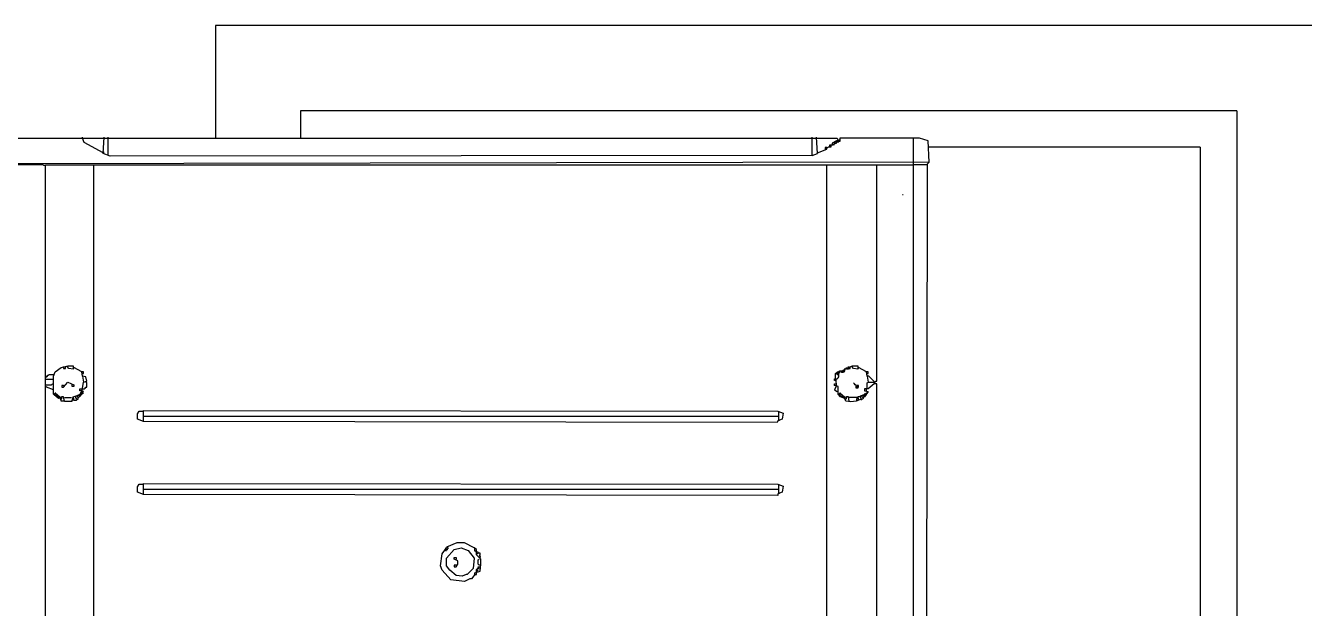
# Model space of a CAD drawing. Extents: x 3792242 to 5145247, y -1546315 to -1031918.
# Drawn here: x 4269132 to 4270183, y -1517743 to -1517264 of the extents above; entities that cross this region are included whole.
import ezdxf

# ---------------------------------------------------------------- set-up
doc = ezdxf.new("R2010")
doc.units = 0
doc.header["$MEASUREMENT"] = 0
for name, color, linetype in [('OKNÁ', 143, 'CONTINUOUS'), ('TENKÁ', 7, 'CONTINUOUS'), ('ZZ-chladenie', 133, 'CONTINUOUS')]:
    doc.layers.add(name, color=color, linetype=linetype)

msp = doc.modelspace()

# ---------------------------------------------------------------- linework, layer by layer
at = {"layer": 'OKNÁ'}
for q in [(4269874.144, -1517363.77), (4270097.714, -1518663.77)]:
    msp.add_line((4270097.714, -1517363.77), q, dxfattribs=at)
at = {"layer": 'TENKÁ'}
for p, q in [((4269287.714, -1517263.77), (4269287.714, -1517356.302)), ((4271037.714, -1517263.77), (4269287.714, -1517263.77)), ((4270127.714, -1517333.77), (4269357.714, -1517333.77)), ((4269357.714, -1517333.77), (4269357.714, -1517356.302)), ((4270127.714, -1517333.77), (4270127.714, -1518663.77))]:
    msp.add_line(p, q, dxfattribs=at)
at = {"layer": 'ZZ-chladenie', "color": 9}
for p, q in [((4269178.468, -1517356.302), (4269178.468, -1517355.597)), ((4269195.413, -1517369.012), (4269196.119, -1517355.597)), ((4269199.649, -1517370.424), (4269199.649, -1517355.597)), ((4269778.613, -1517370.424), (4269778.613, -1517355.597)), ((4269782.849, -1517369.012), (4269782.143, -1517355.597)), ((4269110.686, -1517356.302), (4269799.089, -1517356.302)), ((4269179.88, -1517359.833), (4269178.468, -1517356.302)), ((4269195.413, -1517368.305), (4269179.88, -1517359.833)), ((4269782.849, -1517368.305), (4269790.616, -1517365.481)), ((4269790.616, -1517364.069), (4269789.203, -1517364.069)), ((4269789.203, -1517364.069), (4269789.203, -1517365.481)), ((4269790.616, -1517364.069), (4269791.322, -1517364.069)), ((4269790.616, -1517365.481), (4269790.616, -1517364.069)), ((4269791.322, -1517364.069), (4269792.028, -1517363.363)), ((4269792.028, -1517363.363), (4269792.734, -1517363.363)), ((4269795.558, -1517361.951), (4269792.734, -1517361.951)), ((4269792.734, -1517361.951), (4269792.734, -1517363.363)), ((4269792.734, -1517363.363), (4269794.146, -1517363.363)), ((4269794.146, -1517363.363), (4269794.146, -1517361.951)), ((4269798.382, -1517358.421), (4269794.852, -1517360.539)), ((4269794.852, -1517360.539), (4269794.852, -1517361.951)), ((4269799.794, -1517359.126), (4269795.558, -1517361.951)), ((4269796.97, -1517359.833), (4269796.265, -1517360.539)), ((4269796.265, -1517361.245), (4269796.265, -1517361.951)), ((4269797.677, -1517360.539), (4269796.97, -1517359.833)), ((4269797.677, -1517360.539), (4269798.382, -1517360.539)), ((4269799.794, -1517358.421), (4269798.382, -1517358.421)), ((4269798.382, -1517359.833), (4269798.382, -1517359.126)), ((4269798.382, -1517360.539), (4269798.382, -1517359.833)), ((4269799.089, -1517356.302), (4269799.794, -1517358.421)), ((4269799.794, -1517358.421), (4269800.501, -1517357.714)), ((4269799.794, -1517359.126), (4269799.794, -1517359.833)), ((4269801.207, -1517359.126), (4269799.794, -1517359.126)), ((4269800.501, -1517357.714), (4269801.207, -1517357.714)), ((4269866.869, -1517356.302), (4269801.207, -1517356.302)), ((4269801.207, -1517356.302), (4269801.207, -1517359.126)), ((4269861.927, -1518663.77), (4269861.927, -1517356.302)), ((4269873.93, -1517358.421), (4269866.869, -1517356.302)), ((4269874.636, -1517376.072), (4269873.93, -1517358.421)), ((4269874.636, -1517376.072), (4269105.038, -1517377.484)), ((4269195.413, -1517368.305), (4269196.119, -1517367.6)), ((4269201.061, -1517371.13), (4269195.413, -1517369.012)), ((4269778.613, -1517370.424), (4269201.061, -1517371.13)), ((4269778.613, -1517370.424), (4269782.849, -1517369.012)), ((4269873.224, -1517377.484), (4269874.636, -1517376.072)), ((4269145.989, -1517378.19), (4269116.335, -1517378.19)), ((4269146.695, -1517378.896), (4269145.989, -1517378.19)), ((4269147.401, -1517378.896), (4269146.695, -1517378.896)), ((4269147.401, -1517378.896), (4269148.107, -1517378.896)), ((4269147.469, -1518663.77), (4269148.107, -1517378.19)), ((4269148.107, -1517378.19), (4269861.927, -1517378.19)), ((4269187.646, -1518663.77), (4269187.646, -1517378.19)), ((4269790.616, -1517755.222), (4269790.616, -1517378.19)), ((4269831.567, -1517378.896), (4269832.273, -1517378.19)), ((4269831.567, -1517556.116), (4269831.567, -1517378.896)), ((4269872.518, -1517378.19), (4269861.927, -1517378.19)), ((4269872.133, -1518663.77), (4269873.224, -1517377.484)), ((4269853.455, -1517402.902), (4269852.748, -1517402.902)), ((4269155.874, -1517548.349), (4269160.816, -1517544.819)), ((4269160.816, -1517544.819), (4269166.465, -1517543.407)), ((4269162.934, -1517544.819), (4269162.934, -1517544.113)), ((4269162.934, -1517544.819), (4269162.934, -1517545.525)), ((4269164.346, -1517545.525), (4269164.346, -1517544.113)), ((4269165.758, -1517544.113), (4269165.758, -1517543.407)), ((4269167.17, -1517545.525), (4269165.758, -1517544.113)), ((4269166.465, -1517543.407), (4269170.701, -1517543.407)), ((4269170.701, -1517543.407), (4269170.701, -1517546.231)), ((4269171.407, -1517544.819), (4269170.701, -1517545.525)), ((4269177.761, -1517548.349), (4269171.407, -1517544.819)), ((4269806.149, -1517545.525), (4269811.797, -1517543.407)), ((4269806.855, -1517545.525), (4269806.855, -1517544.819)), ((4269808.267, -1517544.819), (4269808.267, -1517544.113)), ((4269808.267, -1517544.819), (4269808.267, -1517545.525)), ((4269809.679, -1517545.525), (4269809.679, -1517544.113)), ((4269811.091, -1517544.113), (4269811.091, -1517543.407)), ((4269812.504, -1517545.525), (4269811.091, -1517544.113)), ((4269811.797, -1517543.407), (4269816.034, -1517543.407)), ((4269816.034, -1517543.407), (4269816.034, -1517546.231)), ((4269816.74, -1517544.819), (4269816.034, -1517545.525)), ((4269823.094, -1517548.349), (4269816.74, -1517544.819)), ((4269148.107, -1517552.585), (4269147.401, -1517552.585)), ((4269148.107, -1517552.585), (4269148.813, -1517551.879)), ((4269148.107, -1517552.585), (4269148.813, -1517552.585)), ((4269153.756, -1517554.703), (4269148.107, -1517554.703)), ((4269148.813, -1517552.585), (4269149.519, -1517551.879)), ((4269149.519, -1517551.879), (4269149.519, -1517551.173)), ((4269149.519, -1517551.173), (4269150.225, -1517551.173)), ((4269150.225, -1517551.173), (4269150.931, -1517550.467)), ((4269150.931, -1517550.467), (4269155.168, -1517550.467)), ((4269154.462, -1517551.879), (4269155.874, -1517548.349)), ((4269154.462, -1517563.176), (4269154.462, -1517551.879)), ((4269162.934, -1517545.525), (4269164.346, -1517545.525)), ((4269170.701, -1517546.231), (4269167.17, -1517545.525)), ((4269179.173, -1517548.349), (4269177.761, -1517548.349)), ((4269178.468, -1517551.879), (4269177.761, -1517548.349)), ((4269178.468, -1517549.761), (4269177.761, -1517549.761)), ((4269178.468, -1517549.761), (4269179.173, -1517549.761)), ((4269181.292, -1517552.585), (4269178.468, -1517551.879)), ((4269178.468, -1517551.879), (4269179.173, -1517556.822)), ((4269179.173, -1517549.761), (4269179.173, -1517548.349)), ((4269181.998, -1517556.116), (4269181.292, -1517552.585)), ((4269796.97, -1517555.41), (4269796.97, -1517553.997)), ((4269796.97, -1517553.997), (4269798.382, -1517553.997)), ((4269798.382, -1517555.41), (4269796.97, -1517555.41)), ((4269797.677, -1517549.761), (4269801.207, -1517547.643)), ((4269797.677, -1517553.291), (4269797.677, -1517549.761)), ((4269798.382, -1517558.234), (4269797.677, -1517553.291)), ((4269798.382, -1517549.761), (4269798.382, -1517549.055)), ((4269798.382, -1517549.055), (4269799.089, -1517549.055)), ((4269798.382, -1517549.761), (4269799.089, -1517550.467)), ((4269798.382, -1517553.997), (4269799.089, -1517553.997)), ((4269799.794, -1517548.349), (4269799.089, -1517549.055)), ((4269799.794, -1517549.761), (4269799.089, -1517549.055)), ((4269799.089, -1517550.467), (4269799.794, -1517550.467)), ((4269799.089, -1517553.997), (4269799.794, -1517553.291)), ((4269800.501, -1517549.055), (4269799.794, -1517548.349)), ((4269799.794, -1517550.467), (4269799.794, -1517549.761)), ((4269799.794, -1517553.291), (4269800.501, -1517552.585)), ((4269801.207, -1517548.349), (4269800.501, -1517549.055)), ((4269800.501, -1517549.055), (4269801.207, -1517549.055)), ((4269800.501, -1517552.585), (4269800.501, -1517549.055)), ((4269801.207, -1517547.643), (4269803.325, -1517547.643)), ((4269801.207, -1517549.055), (4269801.207, -1517548.349)), ((4269802.619, -1517548.349), (4269802.619, -1517547.643)), ((4269802.619, -1517547.643), (4269803.325, -1517547.643)), ((4269802.619, -1517549.055), (4269802.619, -1517548.349)), ((4269804.031, -1517549.055), (4269802.619, -1517549.055)), ((4269803.325, -1517547.643), (4269806.149, -1517545.525)), ((4269804.031, -1517546.937), (4269803.325, -1517547.643)), ((4269804.031, -1517548.349), (4269803.325, -1517547.643)), ((4269804.737, -1517547.643), (4269804.031, -1517546.937)), ((4269804.737, -1517547.643), (4269804.031, -1517548.349)), ((4269804.031, -1517548.349), (4269804.737, -1517548.349)), ((4269804.031, -1517548.349), (4269804.031, -1517549.055)), ((4269805.443, -1517546.937), (4269804.737, -1517547.643)), ((4269804.737, -1517548.349), (4269805.443, -1517547.643)), ((4269805.443, -1517546.231), (4269805.443, -1517545.525)), ((4269805.443, -1517547.643), (4269805.443, -1517546.937)), ((4269806.855, -1517546.231), (4269806.855, -1517545.525)), ((4269808.267, -1517546.231), (4269806.855, -1517546.231)), ((4269808.267, -1517545.525), (4269809.679, -1517545.525)), ((4269808.267, -1517545.525), (4269808.267, -1517546.231)), ((4269816.034, -1517546.231), (4269812.504, -1517545.525)), ((4269824.506, -1517548.349), (4269823.094, -1517548.349)), ((4269823.8, -1517551.879), (4269823.094, -1517548.349)), ((4269823.8, -1517549.761), (4269823.094, -1517549.761)), ((4269823.8, -1517549.761), (4269824.506, -1517549.761)), ((4269825.213, -1517551.879), (4269823.8, -1517551.879)), ((4269823.8, -1517551.879), (4269824.506, -1517556.822)), ((4269824.506, -1517549.761), (4269824.506, -1517548.349)), ((4269830.155, -1517556.822), (4269825.213, -1517551.879)), ((4269148.107, -1517558.94), (4269147.401, -1517558.94)), ((4269148.107, -1517558.94), (4269153.05, -1517558.94)), ((4269148.813, -1517561.058), (4269148.107, -1517560.352)), ((4269154.462, -1517563.176), (4269148.813, -1517561.058)), ((4269153.05, -1517558.94), (4269153.756, -1517558.234)), ((4269154.462, -1517566.707), (4269154.462, -1517563.176)), ((4269155.168, -1517566.707), (4269155.874, -1517566)), ((4269156.58, -1517566), (4269155.874, -1517566)), ((4269160.11, -1517569.531), (4269155.874, -1517566)), ((4269156.58, -1517566.707), (4269156.58, -1517566)), ((4269162.934, -1517559.646), (4269161.522, -1517559.646)), ((4269161.522, -1517559.646), (4269161.522, -1517561.058)), ((4269161.522, -1517561.058), (4269162.934, -1517561.058)), ((4269162.934, -1517561.058), (4269164.346, -1517558.94)), ((4269162.934, -1517559.646), (4269163.64, -1517559.646)), ((4269164.346, -1517558.94), (4269166.465, -1517556.822)), ((4269166.465, -1517556.822), (4269171.407, -1517558.94)), ((4269169.995, -1517560.352), (4269169.995, -1517558.94)), ((4269171.407, -1517560.352), (4269169.995, -1517560.352)), ((4269171.407, -1517558.94), (4269171.407, -1517560.352)), ((4269174.937, -1517569.531), (4269179.173, -1517564.588)), ((4269175.644, -1517567.412), (4269177.761, -1517565.294)), ((4269176.349, -1517563.882), (4269176.349, -1517562.47)), ((4269176.349, -1517562.47), (4269177.761, -1517562.47)), ((4269177.056, -1517563.882), (4269176.349, -1517563.882)), ((4269177.761, -1517564.588), (4269177.056, -1517563.882)), ((4269177.056, -1517565.294), (4269177.761, -1517564.588)), ((4269177.056, -1517566), (4269177.056, -1517565.294)), ((4269177.761, -1517565.294), (4269179.173, -1517556.822)), ((4269177.761, -1517562.47), (4269178.468, -1517562.47)), ((4269179.173, -1517564.588), (4269177.761, -1517564.588)), ((4269177.761, -1517566.707), (4269178.468, -1517566)), ((4269178.468, -1517562.47), (4269179.88, -1517562.47)), ((4269178.468, -1517566), (4269179.173, -1517566)), ((4269179.173, -1517556.822), (4269181.998, -1517556.116)), ((4269179.88, -1517562.47), (4269180.585, -1517561.764)), ((4269180.585, -1517561.764), (4269181.292, -1517561.058)), ((4269181.292, -1517556.822), (4269181.292, -1517556.116)), ((4269181.998, -1517557.528), (4269181.292, -1517556.822)), ((4269181.292, -1517561.058), (4269181.998, -1517561.058)), ((4269181.998, -1517561.058), (4269181.998, -1517557.528)), ((4269796.97, -1517559.646), (4269796.97, -1517558.234)), ((4269796.97, -1517558.234), (4269798.382, -1517558.234)), ((4269798.382, -1517559.646), (4269796.97, -1517563.176)), ((4269799.794, -1517560.352), (4269796.97, -1517559.646)), ((4269796.97, -1517563.176), (4269799.089, -1517564.588)), ((4269798.382, -1517559.646), (4269798.382, -1517558.234)), ((4269799.794, -1517566.707), (4269799.794, -1517560.352)), ((4269800.501, -1517566.707), (4269801.207, -1517566)), ((4269801.913, -1517566), (4269801.207, -1517566)), ((4269805.443, -1517569.531), (4269801.207, -1517566)), ((4269801.913, -1517566.707), (4269801.913, -1517566)), ((4269813.21, -1517558.234), (4269812.504, -1517557.528)), ((4269813.916, -1517558.94), (4269813.21, -1517558.234)), ((4269814.622, -1517559.646), (4269813.916, -1517558.94)), ((4269814.622, -1517561.764), (4269814.622, -1517559.646)), ((4269816.034, -1517561.764), (4269814.622, -1517561.764)), ((4269816.74, -1517559.646), (4269815.328, -1517559.646)), ((4269815.328, -1517559.646), (4269815.328, -1517560.352)), ((4269815.328, -1517560.352), (4269816.034, -1517561.058)), ((4269816.034, -1517561.058), (4269816.74, -1517561.058)), ((4269816.034, -1517561.058), (4269816.034, -1517561.764)), ((4269816.74, -1517561.058), (4269816.74, -1517559.646)), ((4269820.976, -1517567.412), (4269822.388, -1517566)), ((4269824.506, -1517562.47), (4269821.682, -1517562.47)), ((4269821.682, -1517562.47), (4269821.682, -1517563.882)), ((4269821.682, -1517563.882), (4269824.506, -1517564.588)), ((4269824.506, -1517564.588), (4269821.682, -1517568.824)), ((4269823.094, -1517563.882), (4269823.094, -1517562.47)), ((4269823.8, -1517566), (4269823.094, -1517565.294)), ((4269823.094, -1517566.707), (4269823.8, -1517566)), ((4269823.8, -1517557.528), (4269824.506, -1517556.822)), ((4269823.8, -1517562.47), (4269823.8, -1517557.528)), ((4269824.506, -1517556.822), (4269830.155, -1517556.822)), ((4269829.449, -1517558.234), (4269824.506, -1517562.47)), ((4269831.567, -1517558.234), (4269829.449, -1517558.234)), ((4269830.155, -1517556.822), (4269830.861, -1517556.116)), ((4269830.155, -1517557.528), (4269830.155, -1517558.234)), ((4269830.861, -1517556.116), (4269831.567, -1517556.116)), ((4269832.092, -1518663.77), (4269831.567, -1517558.234)), ((4269158.698, -1517570.236), (4269154.462, -1517566.707)), ((4269155.874, -1517567.412), (4269155.168, -1517566.707)), ((4269155.874, -1517568.119), (4269155.874, -1517567.412)), ((4269156.58, -1517568.119), (4269155.874, -1517568.119)), ((4269157.286, -1517567.412), (4269156.58, -1517566.707)), ((4269157.286, -1517568.824), (4269156.58, -1517568.119)), ((4269157.992, -1517568.119), (4269157.286, -1517567.412)), ((4269157.992, -1517568.119), (4269157.286, -1517568.824)), ((4269158.698, -1517568.119), (4269157.992, -1517568.119)), ((4269158.698, -1517568.824), (4269158.698, -1517568.119)), ((4269158.698, -1517568.824), (4269158.698, -1517569.531)), ((4269161.522, -1517568.824), (4269158.698, -1517570.236)), ((4269160.816, -1517570.943), (4269160.11, -1517570.236)), ((4269160.11, -1517570.236), (4269160.11, -1517570.943)), ((4269160.11, -1517570.943), (4269160.816, -1517570.943)), ((4269160.816, -1517570.943), (4269161.522, -1517570.236)), ((4269160.816, -1517572.355), (4269160.816, -1517570.943)), ((4269163.64, -1517572.355), (4269160.816, -1517572.355)), ((4269162.934, -1517568.824), (4269161.522, -1517568.824)), ((4269161.522, -1517570.236), (4269161.522, -1517569.531)), ((4269163.64, -1517572.355), (4269162.934, -1517568.824)), ((4269163.64, -1517569.531), (4269169.289, -1517569.531)), ((4269163.64, -1517572.355), (4269169.995, -1517572.355)), ((4269169.995, -1517571.648), (4269169.289, -1517572.355)), ((4269169.995, -1517572.355), (4269170.701, -1517568.824)), ((4269171.407, -1517571.648), (4269169.995, -1517571.648)), ((4269170.701, -1517568.824), (4269175.644, -1517567.412)), ((4269171.407, -1517570.236), (4269170.701, -1517569.531)), ((4269170.701, -1517569.531), (4269170.701, -1517570.236)), ((4269171.407, -1517571.648), (4269171.407, -1517570.236)), ((4269171.407, -1517571.648), (4269173.525, -1517571.648)), ((4269172.819, -1517568.824), (4269172.819, -1517568.119)), ((4269172.819, -1517569.531), (4269172.819, -1517568.824)), ((4269173.525, -1517570.236), (4269172.819, -1517569.531)), ((4269173.525, -1517570.943), (4269173.525, -1517570.236)), ((4269173.525, -1517571.648), (4269174.231, -1517570.943)), ((4269174.231, -1517568.824), (4269174.231, -1517568.119)), ((4269174.937, -1517569.531), (4269174.231, -1517568.824)), ((4269174.231, -1517570.943), (4269174.937, -1517570.943)), ((4269174.937, -1517568.119), (4269174.937, -1517567.412)), ((4269174.937, -1517567.412), (4269175.644, -1517567.412)), ((4269174.937, -1517569.531), (4269175.644, -1517568.824)), ((4269174.937, -1517570.943), (4269174.937, -1517569.531)), ((4269176.349, -1517566.707), (4269175.644, -1517567.412)), ((4269175.644, -1517568.824), (4269176.349, -1517568.119)), ((4269177.056, -1517567.412), (4269176.349, -1517566.707)), ((4269176.349, -1517568.119), (4269177.056, -1517568.119)), ((4269177.056, -1517567.412), (4269177.761, -1517566.707)), ((4269177.056, -1517568.119), (4269177.056, -1517567.412)), ((4269801.913, -1517568.824), (4269799.794, -1517566.707)), ((4269801.207, -1517567.412), (4269800.501, -1517566.707)), ((4269801.207, -1517568.119), (4269801.207, -1517567.412)), ((4269801.913, -1517568.119), (4269801.207, -1517568.119)), ((4269802.619, -1517567.412), (4269801.913, -1517566.707)), ((4269802.619, -1517568.824), (4269801.913, -1517568.119)), ((4269805.443, -1517570.236), (4269801.913, -1517568.824)), ((4269803.325, -1517568.119), (4269802.619, -1517567.412)), ((4269803.325, -1517568.119), (4269802.619, -1517568.824)), ((4269804.031, -1517568.119), (4269803.325, -1517568.119)), ((4269804.031, -1517568.824), (4269804.031, -1517568.119)), ((4269804.031, -1517568.824), (4269804.031, -1517569.531)), ((4269805.443, -1517569.531), (4269805.443, -1517568.824)), ((4269806.855, -1517568.824), (4269805.443, -1517569.531)), ((4269805.443, -1517570.943), (4269805.443, -1517570.236)), ((4269806.149, -1517572.355), (4269805.443, -1517570.236)), ((4269806.149, -1517570.943), (4269805.443, -1517570.943)), ((4269806.149, -1517570.943), (4269806.855, -1517570.236)), ((4269810.385, -1517573.061), (4269806.149, -1517572.355)), ((4269808.267, -1517568.824), (4269806.855, -1517568.824)), ((4269806.855, -1517570.236), (4269806.855, -1517569.531)), ((4269808.973, -1517572.355), (4269808.267, -1517568.824)), ((4269816.034, -1517569.531), (4269808.973, -1517569.531)), ((4269814.622, -1517572.355), (4269810.385, -1517573.061)), ((4269818.858, -1517570.943), (4269814.622, -1517572.355)), ((4269815.328, -1517571.648), (4269815.328, -1517570.236)), ((4269815.328, -1517570.236), (4269816.034, -1517570.236)), ((4269815.328, -1517571.648), (4269815.328, -1517572.355)), ((4269818.152, -1517568.824), (4269816.034, -1517568.824)), ((4269816.74, -1517570.236), (4269816.034, -1517569.531)), ((4269816.74, -1517571.648), (4269816.74, -1517570.236)), ((4269818.152, -1517568.119), (4269820.976, -1517567.412)), ((4269818.858, -1517570.943), (4269818.152, -1517568.119)), ((4269818.858, -1517570.943), (4269818.858, -1517571.648)), ((4269820.27, -1517570.943), (4269818.858, -1517570.943)), ((4269819.564, -1517568.824), (4269819.564, -1517568.119)), ((4269820.27, -1517569.531), (4269819.564, -1517568.824)), ((4269820.27, -1517568.119), (4269820.27, -1517567.412)), ((4269820.27, -1517567.412), (4269820.976, -1517567.412)), ((4269820.976, -1517568.824), (4269820.27, -1517570.943)), ((4269820.27, -1517569.531), (4269820.976, -1517569.531)), ((4269821.682, -1517566.707), (4269820.976, -1517567.412)), ((4269820.976, -1517568.824), (4269821.682, -1517568.119)), ((4269820.976, -1517569.531), (4269820.976, -1517568.824)), ((4269821.682, -1517568.824), (4269820.976, -1517568.824)), ((4269822.388, -1517567.412), (4269821.682, -1517566.707)), ((4269821.682, -1517568.119), (4269822.388, -1517567.412)), ((4269822.388, -1517567.412), (4269823.094, -1517567.412)), ((4269823.094, -1517567.412), (4269823.094, -1517566.707)), ((4269223.655, -1517582.946), (4269225.067, -1517580.827)), ((4269223.655, -1517587.182), (4269223.655, -1517582.946)), ((4269225.067, -1517580.827), (4269228.598, -1517580.827)), ((4269228.598, -1517588.594), (4269228.598, -1517580.122)), ((4269228.598, -1517580.122), (4269750.371, -1517580.827)), ((4269751.077, -1517585.064), (4269228.598, -1517585.064)), ((4269750.371, -1517580.827), (4269754.607, -1517582.239)), ((4269751.077, -1517587.888), (4269751.077, -1517581.534)), ((4269754.607, -1517582.239), (4269753.901, -1517587.182)), ((4269228.598, -1517589.3), (4269223.655, -1517587.182)), ((4269749.665, -1517590.006), (4269228.598, -1517589.3)), ((4269750.371, -1517588.594), (4269749.665, -1517590.006)), ((4269753.901, -1517587.182), (4269750.371, -1517588.594)), ((4269751.077, -1517587.888), (4269751.077, -1517588.594)), ((4269223.655, -1517642.96), (4269225.067, -1517640.842)), ((4269223.655, -1517647.197), (4269223.655, -1517642.96)), ((4269228.598, -1517649.315), (4269223.655, -1517647.197)), ((4269225.067, -1517640.842), (4269228.598, -1517640.842)), ((4269228.598, -1517648.609), (4269228.598, -1517640.136)), ((4269228.598, -1517640.136), (4269750.371, -1517640.842)), ((4269751.077, -1517645.078), (4269228.598, -1517645.078)), ((4269750.371, -1517650.021), (4269228.598, -1517649.315)), ((4269750.371, -1517640.842), (4269754.607, -1517642.254)), ((4269753.901, -1517647.197), (4269750.371, -1517648.609)), ((4269750.371, -1517648.609), (4269750.371, -1517650.021)), ((4269751.077, -1517647.902), (4269751.077, -1517641.548)), ((4269751.077, -1517647.902), (4269751.077, -1517648.609)), ((4269754.607, -1517642.254), (4269753.901, -1517647.197)), ((4269486.307, -1517688.854), (4269477.834, -1517692.384)), ((4269492.662, -1517688.854), (4269486.307, -1517688.854)), ((4269500.428, -1517693.09), (4269492.662, -1517688.854)), ((4269472.892, -1517707.917), (4269474.304, -1517698.032)), ((4269474.304, -1517698.032), (4269477.128, -1517693.796)), ((4269478.54, -1517694.502), (4269475.716, -1517695.914)), ((4269476.422, -1517694.502), (4269477.128, -1517693.796)), ((4269477.128, -1517695.208), (4269476.422, -1517694.502)), ((4269477.128, -1517693.796), (4269477.128, -1517693.09)), ((4269477.128, -1517693.09), (4269477.834, -1517693.09)), ((4269477.128, -1517693.796), (4269478.54, -1517694.502)), ((4269477.128, -1517695.208), (4269477.128, -1517695.914)), ((4269477.834, -1517692.384), (4269479.246, -1517693.796)), ((4269479.246, -1517693.09), (4269477.834, -1517693.09)), ((4269477.834, -1517701.563), (4269484.188, -1517694.502)), ((4269477.834, -1517707.917), (4269477.834, -1517701.563)), ((4269479.246, -1517693.796), (4269479.246, -1517693.09)), ((4269484.188, -1517694.502), (4269489.837, -1517693.09)), ((4269484.188, -1517702.268), (4269484.188, -1517700.856)), ((4269484.188, -1517700.856), (4269485.601, -1517700.856)), ((4269487.013, -1517703.68), (4269484.188, -1517702.268)), ((4269485.601, -1517700.856), (4269485.601, -1517702.268)), ((4269489.837, -1517693.09), (4269495.486, -1517695.208)), ((4269495.486, -1517695.208), (4269500.428, -1517701.563)), ((4269500.428, -1517701.563), (4269499.722, -1517710.035)), ((4269502.546, -1517694.502), (4269500.428, -1517693.09)), ((4269501.134, -1517694.502), (4269501.134, -1517693.796)), ((4269501.134, -1517695.914), (4269501.134, -1517694.502)), ((4269501.84, -1517695.914), (4269501.134, -1517695.914)), ((4269502.546, -1517696.62), (4269501.84, -1517695.914)), ((4269502.546, -1517698.739), (4269502.546, -1517694.502)), ((4269503.958, -1517696.62), (4269502.546, -1517696.62)), ((4269503.252, -1517698.032), (4269502.546, -1517698.032)), ((4269506.076, -1517702.268), (4269502.546, -1517698.739)), ((4269503.958, -1517697.326), (4269503.252, -1517698.032)), ((4269503.958, -1517697.326), (4269503.958, -1517696.62)), ((4269505.37, -1517697.326), (4269503.958, -1517697.326)), ((4269503.958, -1517702.975), (4269504.664, -1517702.268)), ((4269505.37, -1517699.444), (4269504.664, -1517699.444)), ((4269504.664, -1517699.444), (4269505.37, -1517700.151)), ((4269505.37, -1517700.856), (4269504.664, -1517700.856)), ((4269505.37, -1517699.444), (4269505.37, -1517697.326)), ((4269505.37, -1517700.151), (4269505.37, -1517700.856)), ((4269506.076, -1517706.505), (4269506.076, -1517702.268)), ((4269474.304, -1517711.447), (4269472.892, -1517707.917)), ((4269481.364, -1517719.214), (4269474.304, -1517711.447)), ((4269480.659, -1517711.447), (4269477.834, -1517707.917)), ((4269485.601, -1517715.684), (4269480.659, -1517711.447)), ((4269485.601, -1517707.211), (4269484.188, -1517707.211)), ((4269484.188, -1517707.211), (4269484.188, -1517708.623)), ((4269484.188, -1517708.623), (4269485.601, -1517708.623)), ((4269485.601, -1517708.623), (4269487.013, -1517706.505)), ((4269485.601, -1517707.211), (4269486.307, -1517707.211)), ((4269487.013, -1517706.505), (4269487.013, -1517703.68)), ((4269499.722, -1517710.035), (4269494.779, -1517714.978)), ((4269501.134, -1517713.566), (4269505.37, -1517712.154)), ((4269502.546, -1517710.742), (4269503.252, -1517710.035)), ((4269502.546, -1517713.566), (4269502.546, -1517710.742)), ((4269503.252, -1517711.447), (4269502.546, -1517711.447)), ((4269503.252, -1517710.035), (4269504.664, -1517710.035)), ((4269503.958, -1517712.154), (4269503.252, -1517711.447)), ((4269503.958, -1517706.505), (4269503.958, -1517702.975)), ((4269504.664, -1517707.211), (4269503.958, -1517706.505)), ((4269503.958, -1517709.329), (4269503.958, -1517708.623)), ((4269503.958, -1517708.623), (4269505.37, -1517708.623)), ((4269504.664, -1517710.035), (4269503.958, -1517709.329)), ((4269505.37, -1517707.211), (4269504.664, -1517707.211)), ((4269505.37, -1517712.154), (4269506.076, -1517706.505)), ((4269505.37, -1517707.211), (4269506.076, -1517707.211)), ((4269492.662, -1517720.626), (4269481.364, -1517719.214)), ((4269490.543, -1517716.39), (4269485.601, -1517715.684)), ((4269494.074, -1517714.978), (4269490.543, -1517716.39)), ((4269496.898, -1517718.508), (4269492.662, -1517720.626)), ((4269494.779, -1517714.978), (4269494.074, -1517714.978)), ((4269498.31, -1517718.508), (4269496.898, -1517718.508)), ((4269501.134, -1517714.978), (4269498.31, -1517718.508)), ((4269501.134, -1517714.978), (4269500.428, -1517715.684)), ((4269501.134, -1517714.978), (4269501.134, -1517713.566)), ((4269501.134, -1517714.978), (4269502.546, -1517714.978)), ((4269502.546, -1517714.978), (4269502.546, -1517713.566))]:
    msp.add_line(p, q, dxfattribs=at)

doc.saveas('drawing.dxf')
